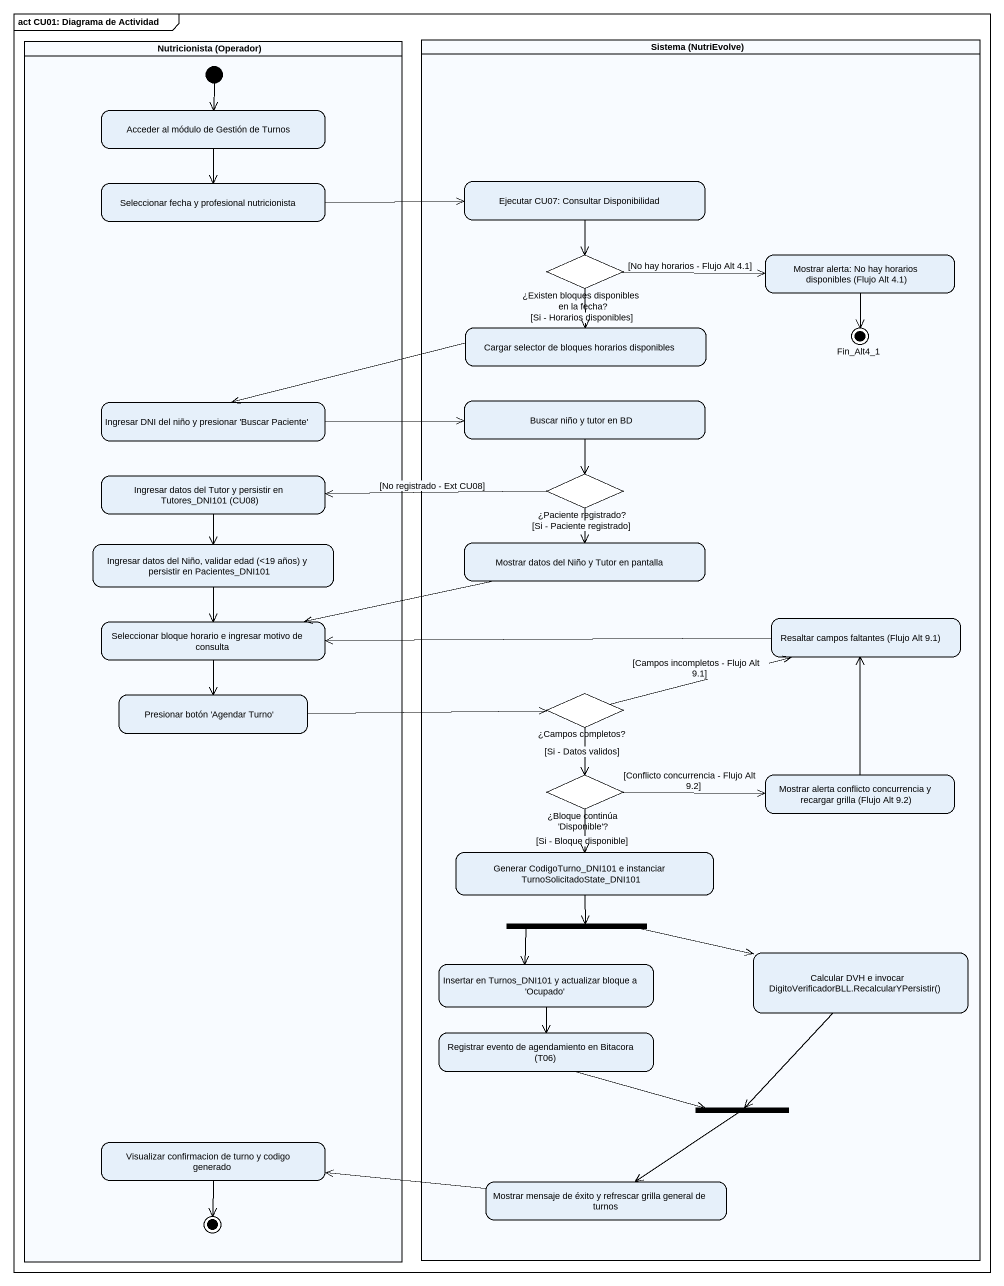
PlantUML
@startuml
mainframe act CU01: Diagrama de Actividad
hide empty description
state "Nutricionista (Operador)" as Nutricionista_Operador <<partition>> {
  state "Acceder al módulo de Gestión de Turnos" as Acceder_al_módulo_de
  state "Seleccionar fecha y profesional nutricionista" as Seleccionar_fecha_y
  state "Ingresar DNI del niño y presionar 'Buscar Paciente'" as Ingresar_DNI_del_niño_y
  state "Ingresar datos del Tutor y persistir en Tutores_DNI101 (CU08)" as Ingresar_datos_del_Tutor_y
  state "Ingresar datos del Niño, validar edad (<19 años) y persistir en Pacientes_DNI101" as Ingresar_datos_del_Niño
  state "Seleccionar bloque horario e ingresar motivo de consulta" as Seleccionar_bloque_horario
  state "Presionar botón 'Agendar Turno'" as Presionar_botón_Agendar
  state "Visualizar confirmacion de turno y codigo generado" as Visualizar_confirmacion_de
  [*] --> Acceder_al_módulo_de
  Visualizar_confirmacion_de --> [*]
}
state "Sistema (NutriEvolve)" as Sistema_NutriEvolve <<partition>> {
  state "Ejecutar CU07: Consultar Disponibilidad" as Ejecutar_CU07_Consultar
  state "¿Existen bloques disponibles en la fecha?" as Existen_bloques_disponibles <<choice>>
  state "Mostrar alerta: No hay horarios disponibles (Flujo Alt 4.1)" as Mostrar_alerta_No_hay
  state "Cargar selector de bloques horarios disponibles" as Cargar_selector_de_bloques
  state Fin_Alt4_1 <<end>>
  state "Buscar niño y tutor en BD" as Buscar_niño_y_tutor_en_BD
  state "¿Paciente registrado?" as Paciente_registrado <<choice>>
  state "Mostrar datos del Niño y Tutor en pantalla" as Mostrar_datos_del_Niño_y
  state "Resaltar campos faltantes (Flujo Alt 9.1)" as Resaltar_campos_faltantes
  state "¿Campos completos?" as Campos_completos <<choice>>
  state "¿Bloque continúa 'Disponible'?" as Bloque_continúa_Disponible <<choice>>
  state "Mostrar alerta conflicto concurrencia y recargar grilla (Flujo Alt 9.2)" as Mostrar_alerta_conflicto
  state "Generar CodigoTurno_DNI101 e instanciar TurnoSolicitadoState_DNI101" as Generar_CodigoTurno_DNI101
  state fork1 <<fork>>
  state "Insertar en Turnos_DNI101 y actualizar bloque a 'Ocupado'" as Insertar_en_Turnos_DNI101_y
  state "Calcular DVH e invocar DigitoVerificadorBLL.RecalcularYPersistir()" as Calcular_DVH_e_invocar
  state "Registrar evento de agendamiento en Bitacora (T06)" as Registrar_evento_de
  state fork2 <<join>>
  state "Mostrar mensaje de éxito y refrescar grilla general de turnos" as Mostrar_mensaje_de_éxito_y
}
Acceder_al_módulo_de --> Seleccionar_fecha_y
Seleccionar_fecha_y -right-> Ejecutar_CU07_Consultar
Ejecutar_CU07_Consultar --> Existen_bloques_disponibles
Existen_bloques_disponibles -right-> Mostrar_alerta_No_hay : [No hay horarios - Flujo Alt 4.1]
Existen_bloques_disponibles --> Cargar_selector_de_bloques : [Si - Horarios disponibles]
Mostrar_alerta_No_hay --> Fin_Alt4_1
Cargar_selector_de_bloques -left-> Ingresar_DNI_del_niño_y
Ingresar_DNI_del_niño_y -right-> Buscar_niño_y_tutor_en_BD
Buscar_niño_y_tutor_en_BD --> Paciente_registrado
Ingresar_datos_del_Tutor_y --> Ingresar_datos_del_Niño
Paciente_registrado -left-> Ingresar_datos_del_Tutor_y : [No registrado - Ext CU08]
Paciente_registrado --> Mostrar_datos_del_Niño_y : [Si - Paciente registrado]
Ingresar_datos_del_Niño --> Seleccionar_bloque_horario
Mostrar_datos_del_Niño_y -left-> Seleccionar_bloque_horario
Seleccionar_bloque_horario --> Presionar_botón_Agendar
Resaltar_campos_faltantes -left-> Seleccionar_bloque_horario
Presionar_botón_Agendar -right-> Campos_completos
Campos_completos -right-> Resaltar_campos_faltantes : [Campos incompletos - Flujo Alt 9.1]
Campos_completos --> Bloque_continúa_Disponible : [Si - Datos validos]
Bloque_continúa_Disponible -right-> Mostrar_alerta_conflicto : [Conflicto concurrencia - Flujo Alt 9.2]
Bloque_continúa_Disponible --> Generar_CodigoTurno_DNI101 : [Si - Bloque disponible]
Mostrar_alerta_conflicto -up-> Resaltar_campos_faltantes
Generar_CodigoTurno_DNI101 --> fork1
fork1 --> Insertar_en_Turnos_DNI101_y
fork1 -right-> Calcular_DVH_e_invocar
Insertar_en_Turnos_DNI101_y --> Registrar_evento_de
Calcular_DVH_e_invocar --> fork2
Registrar_evento_de -right-> fork2
fork2 --> Mostrar_mensaje_de_éxito_y
Mostrar_mensaje_de_éxito_y -left-> Visualizar_confirmacion_de
@enduml
